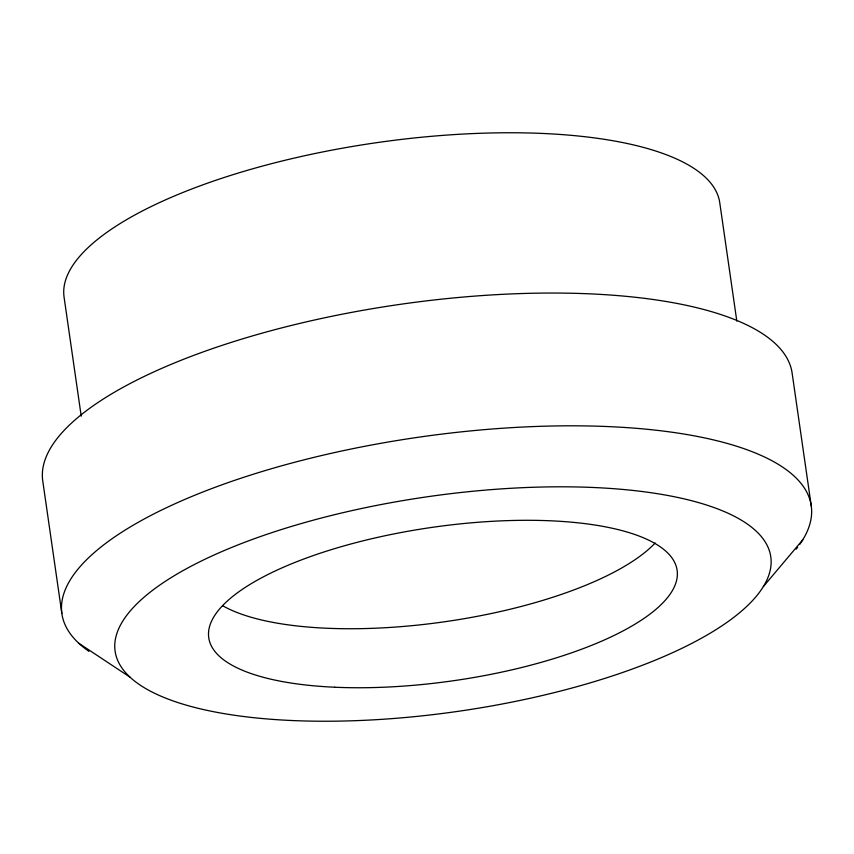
<?xml version="1.0" encoding="UTF-8"?>
<svg xmlns="http://www.w3.org/2000/svg" width="854" height="854" viewBox="0 0 854 854"><rect width="100%" height="100%" fill="white"/><g stroke="black" fill="none" stroke-linecap="round" stroke-linejoin="round"><path stroke-width="1.28" d="M763.369 586.559L802.76 539.813M78.835 643.286L129.925 677.105M811.3 506.208L792.17 373.433A378.546 123.862 -8.2 0 0 401.07 304.216A378.546 123.862 -8.2 0 0 42.7 480.567L61.83 613.332M736.821 321.125L719.815 203.113A331.224 108.383 -8.2 0 0 377.607 142.533A331.224 108.383 -8.2 0 0 64.029 296.84L81.226 416.176M88.955 651.367A378.546 123.862 -8.2 0 1 411.852 438.209A378.546 123.862 -8.2 0 1 799.686 544.478M797.615 547.297A378.546 123.862 -8.2 0 1 796.141 549.186M655.189 542.973A236.59 77.415 -8.2 0 1 446.001 621.563A236.59 77.415 -8.2 0 1 222.542 605.646M334.693 687.224A236.59 77.415 -8.2 0 0 677.147 570.547A236.59 77.415 -8.2 0 0 316.983 554.299A236.59 77.415 -8.2 0 0 334.693 687.224M291.395 720.498A331.224 108.383 -8.2 0 0 770.831 557.16A331.224 108.383 -8.2 0 0 266.597 534.412A331.224 108.383 -8.2 0 0 291.395 720.498"/></g></svg>
